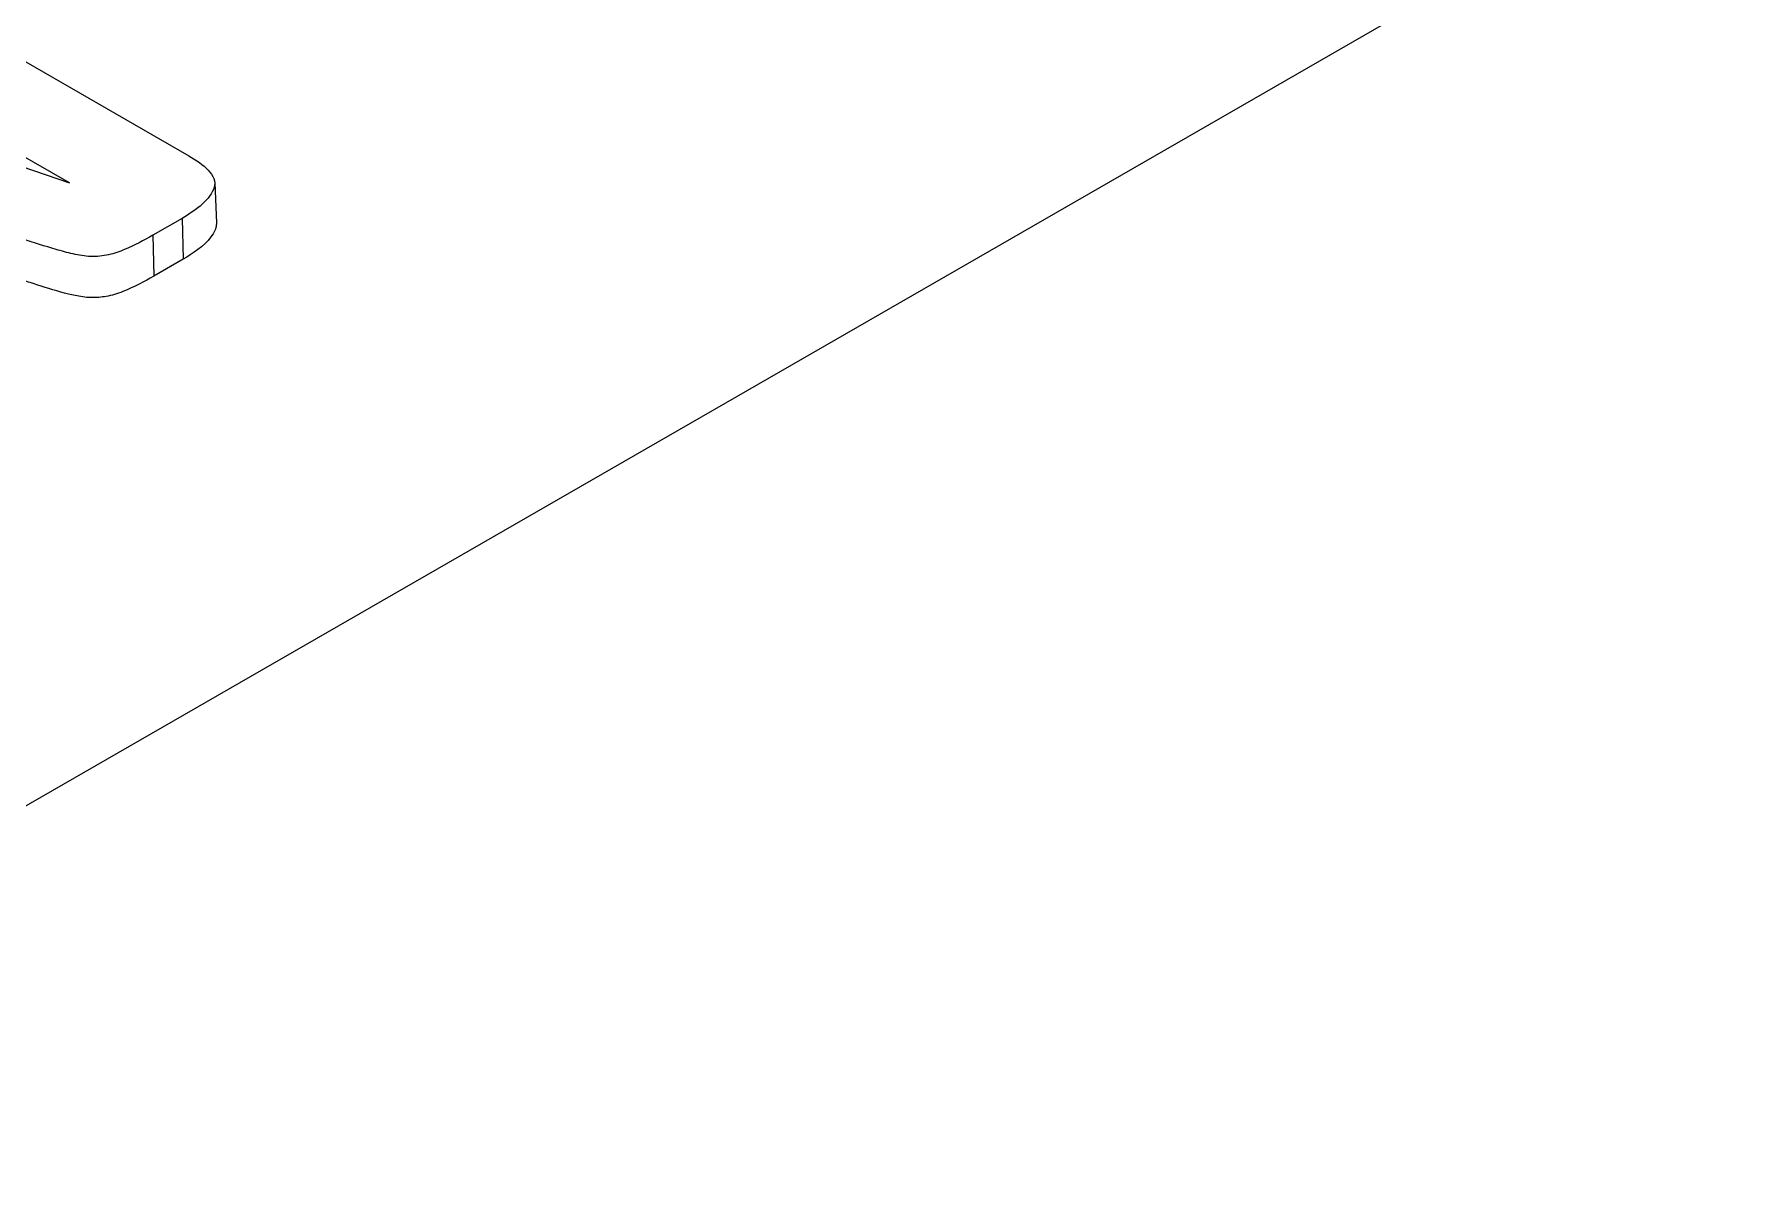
# Model space of a CAD drawing. Header units: millimetres. Extents: x 14 to 1104, y 14 to 850.
# Drawn here: x 909.53 to 918.21, y 601.58 to 607.43 of the extents above; entities that cross this region are included whole.
import ezdxf

# ---------------------------------------------------------------- set-up
doc = ezdxf.new("R2010")
doc.units = ezdxf.units.MM
doc.header["$LTSCALE"] = 4
doc.layers.add('Visible (ANSI)', color=7, linetype='Continuous', lineweight=9)
doc.layers.add('Visible Narrow (ANSI)', color=7, linetype='Continuous', lineweight=9)

msp = doc.modelspace()

# ---------------------------------------------------------------- linework, layer by layer
at = {"layer": 'Visible (ANSI)'}
for p, q in [((906.1383, 601.5757), (931.5941, 616.2348)), ((908.4225, 607.9049), (910.3159, 606.8146)), ((909.7079, 606.6759), (907.9995, 607.6597)), ((907.728, 607.3545), (909.7079, 606.6759)), ((910.4479, 606.6759), (910.4565, 606.4717)), ((910.2817, 606.4954), (910.1322, 606.4093)), ((910.2817, 606.4954), (910.288, 606.2875)), ((910.288, 606.2875), (910.1383, 606.2013))]:
    msp.add_line(p, q, dxfattribs=at)
for points, knots in [([(910.3159, 606.8146), (910.3533, 606.7918), (910.39, 606.7686), (910.4271, 606.7276), (910.437, 606.7131), (910.4489, 606.6834), (910.4494, 606.6683), (910.4362, 606.623), (910.4131, 606.5941), (910.3558, 606.5415), (910.3194, 606.5183), (910.2817, 606.4954)], [0, 0, 0, 0, 0.0001583863, 0.0001583863, 0.0002376394, 0.0002376394, 0.0003168925, 0.0003168925, 0.0004753987, 0.0004753987, 0.0006337905, 0.0006337905, 0.0006337905, 0.0006337905]), ([(910.1322, 606.4093), (910.0864, 606.3836), (910.0406, 606.3578), (909.9633, 606.3262), (909.9364, 606.3164), (909.8786, 606.3037), (909.8475, 606.3005), (909.786, 606.3024), (909.7558, 606.3075), (909.6972, 606.3209), (909.6685, 606.3291), (909.5829, 606.3539), (909.5272, 606.3718), (909.4719, 606.3904), (909.4719, 606.3904), (909.4719, 606.3904), (909.4719, 606.3904), (909.4719, 606.3904), (909.4719, 606.3904), (909.4719, 606.3904)], [0, 0, 0, 0, 0.0001896166, 0.0001896166, 0.0002844516, 0.0002844516, 0.0003792866, 0.0003792866, 0.0004741216, 0.0004741216, 0.0005689565, 0.0005689565, 0.0007586265, 0.0007586265, 0.0007586265, 0.0007586405, 0.0007586405, 0.0007586405, 0.0007586546, 0.0007586546, 0.0007586546, 0.0007586546]), ([(910.4565, 606.4717), (910.4568, 606.4649), (910.4562, 606.4571), (910.4514, 606.4403), (910.446, 606.4238), (910.3928, 606.3527), (910.3327, 606.3147), (910.288, 606.2875)], [0.031923784, 0.031923784, 0.031923784, 0.031923784, 0.034413251, 0.034413251, 0.036799008, 0.036799008, 0.041845667, 0.041845667, 0.041845667, 0.041845667]), ([(910.1383, 606.2013), (910.0898, 606.1741), (910.0395, 606.1458), (909.9503, 606.1111), (909.924, 606.103), (909.8717, 606.0938), (909.8446, 606.0911), (909.7887, 606.0929), (909.7626, 606.0968), (909.6507, 606.1201), (909.5045, 606.1693), (909.4675, 606.1817)], [0, 0, 0, 0, 0.02035128, 0.02035128, 0.03050586, 0.03050586, 0.0384537, 0.0384537, 0.04572824, 0.04572824, 0.07078697, 0.07078697, 0.07078697, 0.07078697])]:
    msp.add_open_spline(points, degree=3, knots=knots, dxfattribs=at)
at = {"layer": 'Visible Narrow (ANSI)'}
msp.add_line((910.1322, 606.4093), (910.1383, 606.2013), dxfattribs=at)

doc.saveas('drawing.dxf')
